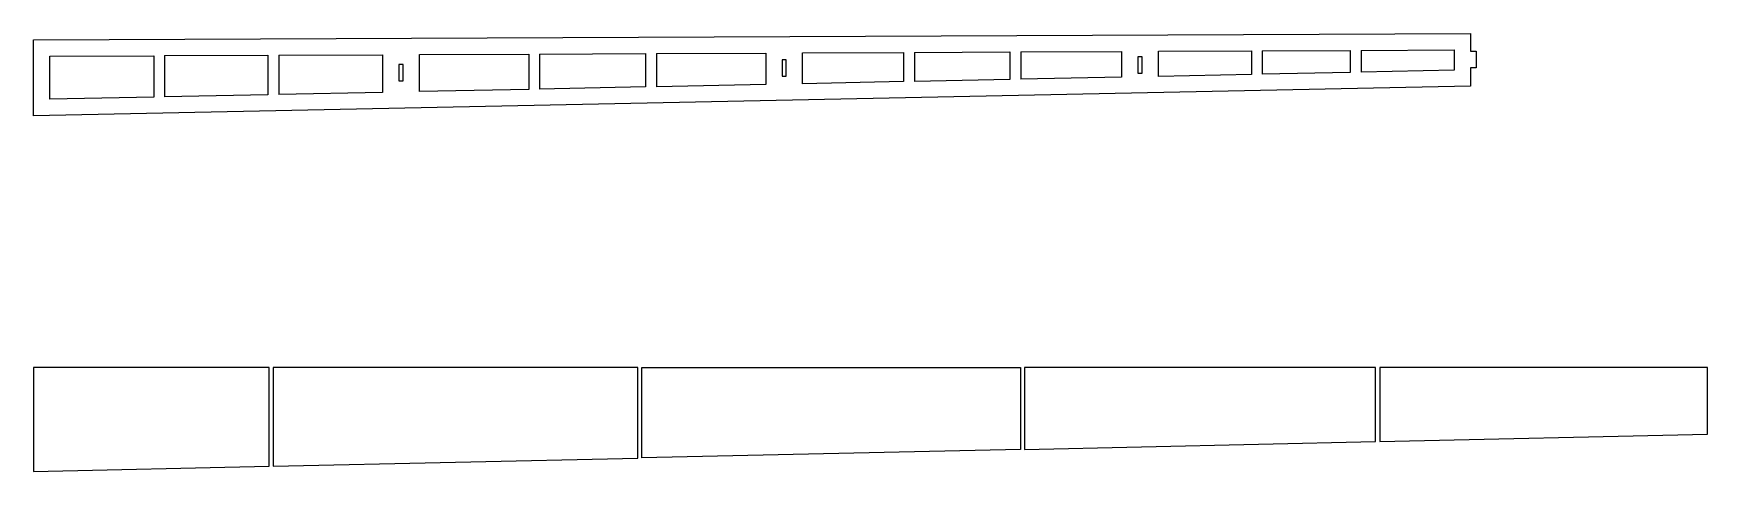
# Model space of a CAD drawing. Header units: millimetres. Extents: x 80 to 1077, y 41 to 739.
# Drawn here: x 464 to 1077, y 454 to 615 of the extents above; entities that cross this region are included whole.
import ezdxf

# ---------------------------------------------------------------- set-up
doc = ezdxf.new("R2010")
doc.units = ezdxf.units.MM

msp = doc.modelspace()

# ---------------------------------------------------------------- linework, layer by layer
for p, q in [((464.01, 612.28), (990, 614.61)), ((990, 614.61), (990, 608.09)), ((464.01, 584.43), (464.01, 612.28)), ((512.01, 606.5), (549.76, 606.66)), ((549.76, 606.66), (549.76, 592.2)), ((553.76, 606.68), (591.77, 606.85)), ((553.76, 606.68), (553.76, 592.28)), ((591.77, 606.85), (591.77, 593.07)), ((605.27, 606.91), (645.27, 607.09)), ((605.27, 593.35), (605.27, 606.91)), ((645.27, 607.09), (645.27, 594.17)), ((649.27, 607.1), (688.03, 607.27)), ((649.27, 607.1), (649.27, 594.26)), ((688.03, 607.27), (688.03, 595.06)), ((692.03, 607.29), (732.03, 607.47)), ((692.03, 607.29), (692.03, 595.14)), ((732.03, 607.47), (732.03, 595.96)), ((745.53, 607.53), (782.43, 607.69)), ((745.53, 596.24), (745.53, 607.53)), ((782.43, 607.69), (782.43, 597)), ((786.43, 607.71), (821.37, 607.86)), ((786.43, 607.71), (786.43, 597.09)), ((821.37, 607.86), (821.37, 597.81)), ((825.37, 607.88), (862.27, 608.04)), ((825.37, 607.88), (825.37, 597.89)), ((862.27, 608.04), (862.27, 598.65)), ((875.77, 608.1), (909.77, 608.25)), ((875.77, 598.93), (875.77, 608.1)), ((909.77, 608.25), (909.77, 599.63)), ((913.77, 608.27), (946, 608.41)), ((913.77, 608.27), (913.77, 599.72)), ((946, 608.41), (946, 600.38)), ((950, 608.43), (984, 608.58)), ((950, 608.43), (950, 600.46)), ((984, 608.58), (984, 601.17)), ((990, 608.09), (992, 608.09)), ((992, 608.09), (992, 602.09)), ((470.01, 606.31), (508.01, 606.48)), ((470.01, 590.56), (470.01, 606.31)), ((508.01, 606.48), (508.01, 591.34)), ((512.01, 606.5), (512.01, 591.42)), ((984, 601.17), (950, 600.46)), ((992, 602.09), (990, 602.09)), ((990, 602.09), (990, 595.29)), ((990, 595.29), (464.01, 584.43)), ((688.03, 595.06), (649.27, 594.26)), ((732.03, 595.96), (692.03, 595.14)), ((782.43, 597), (745.53, 596.24)), ((821.37, 597.81), (786.43, 597.09)), ((862.27, 598.65), (825.37, 597.89)), ((909.77, 599.63), (875.77, 598.93)), ((946, 600.38), (913.77, 599.72)), ((508.01, 591.34), (470.01, 590.56)), ((549.76, 592.2), (512.01, 591.42)), ((591.77, 593.07), (553.76, 592.28)), ((645.27, 594.17), (605.27, 593.35)), ((464.01, 492.37), (464.01, 454.36)), ((550.24, 492.37), (464.01, 492.37)), ((550.24, 456.27), (550.24, 492.37)), ((551.74, 492.37), (551.74, 456.31)), ((685.24, 492.37), (551.74, 492.37)), ((685.24, 459.28), (685.24, 492.37)), ((686.74, 492.37), (825.24, 492.37)), ((686.74, 459.31), (686.74, 492.37)), ((825.24, 492.37), (825.24, 462.39)), ((826.74, 492.37), (826.74, 462.43)), ((955.24, 492.37), (826.74, 492.37)), ((955.24, 465.28), (955.24, 492.37)), ((956.74, 492.37), (956.74, 465.32)), ((1076.74, 492.37), (956.74, 492.37)), ((1076.74, 467.99), (1076.74, 492.37)), ((956.74, 465.32), (1076.74, 467.99)), ((825.24, 462.39), (686.74, 459.31)), ((826.74, 462.43), (955.24, 465.28)), ((464.01, 454.36), (550.24, 456.27)), ((551.74, 456.31), (685.24, 459.28))]:
    msp.add_line(p, q)
for points in [[(599.27, 603.31), (597.77, 603.31), (597.77, 597.31), (599.27, 597.31)], [(739.53, 604.95), (738.03, 604.95), (738.03, 598.95), (739.53, 598.95)], [(869.77, 606.04), (868.27, 606.04), (868.27, 600.04), (869.77, 600.04)]]:
    msp.add_lwpolyline(points, close=True)

doc.saveas('drawing.dxf')
